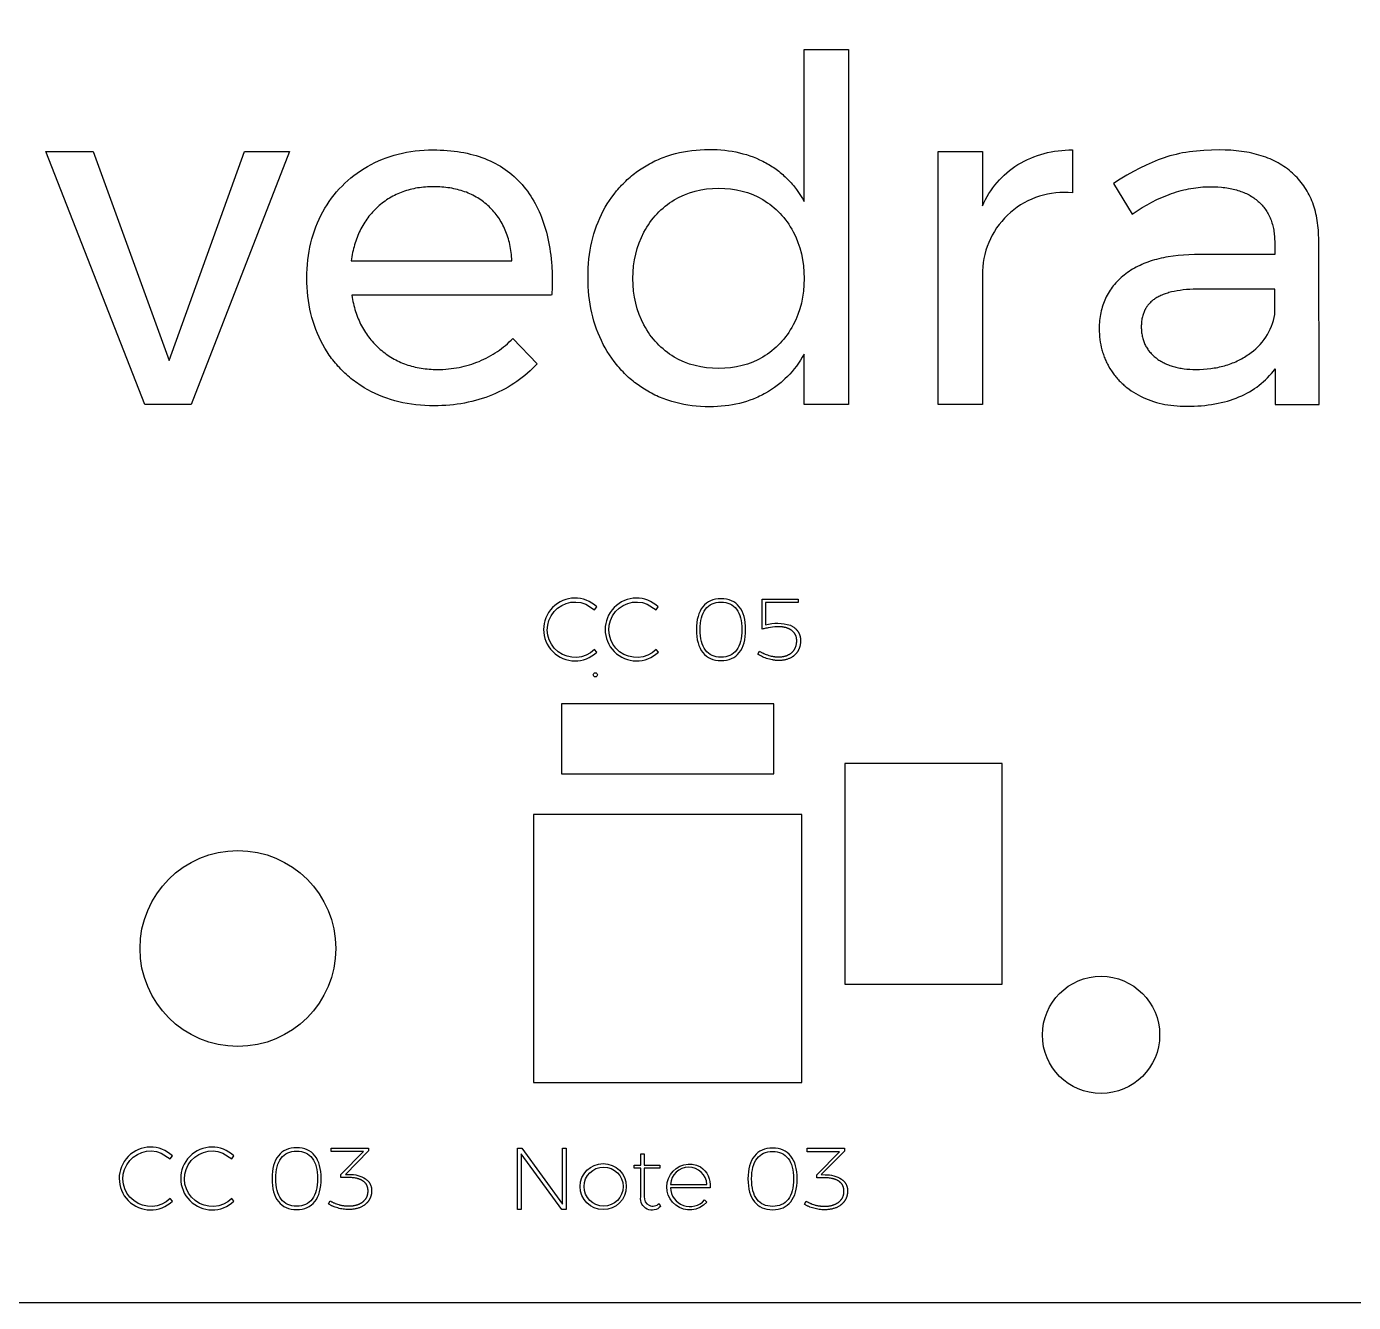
# Model space of a CAD drawing. Header units: millimetres. Extents: x -1043 to -744, y -1370 to -1206.
# Drawn here: x -864.03 to -816.59, y -1370.34 to -1324.73 of the extents above; entities that cross this region are included whole.
import ezdxf

# ---------------------------------------------------------------- set-up
doc = ezdxf.new("R2010")
doc.units = ezdxf.units.MM
doc.header["$MEASUREMENT"] = 0
doc.layers.add('Electronics$CUT3', color=178, linetype='Continuous', true_color=0x000000)
doc.layers.add('Electronics$ENGRAVE1', color=5, linetype='Continuous', true_color=0x0000ff)

msp = doc.modelspace()

# ---------------------------------------------------------------- linework, layer by layer
at = {"layer": 'Electronics$CUT3'}
msp.add_lwpolyline([(-1043.298, -1226.5), (-1043.298, -1350.336, 0.414214), (-1023.298, -1370.336), (-764.298, -1370.336, 0.414214), (-744.298, -1350.336), (-744.298, -1226.5, 0.414214), (-764.298, -1206.5), (-771.298, -1206.5, 0.414214), (-781.298, -1216.5, -0.414214), (-791.298, -1226.5), (-996.298, -1226.5, -0.414214), (-1006.298, -1216.5, 0.414214), (-1016.298, -1206.5), (-1023.298, -1206.5, 0.414214)], format="xyb", close=True, dxfattribs=at)
msp.add_lwpolyline([(-1043.298, -1226.5), (-1043.298, -1350.336, 0.414214), (-1023.298, -1370.336), (-764.298, -1370.336, 0.414214), (-744.298, -1350.336), (-744.298, -1226.5, 0.414214), (-764.298, -1206.5), (-771.298, -1206.5, 0.414214), (-781.298, -1216.5, -0.414214), (-791.298, -1226.5), (-996.298, -1226.5, -0.414214), (-1006.298, -1216.5, 0.414214), (-1016.298, -1206.5), (-1023.298, -1206.5, 0.414214)], format="xyb", close=True, dxfattribs=at)
for points in [[(-844.899, -1351.445), (-837.311, -1351.445), (-837.311, -1348.937), (-844.899, -1348.937)], [(-834.776, -1358.962), (-829.146, -1358.962), (-829.146, -1351.072), (-834.776, -1351.072)], [(-845.9, -1362.478), (-836.311, -1362.478), (-836.311, -1352.89), (-845.9, -1352.89)]]:
    msp.add_lwpolyline(points, close=True, dxfattribs=at)
for centre, radius in [((-843.691, -1347.902, -12.989), 0.0755), ((-856.472, -1357.684), 3.5), ((-825.611, -1360.773), 2.095)]:
    msp.add_circle(centre, radius, dxfattribs=at)
at = {"layer": 'Electronics$ENGRAVE1'}
for points in [[(-834.636, -1325.548), (-834.636, -1338.234), (-836.226, -1338.234), (-836.226, -1336.439), (-836.292, -1336.551), (-836.36, -1336.659), (-836.431, -1336.764), (-836.505, -1336.866), (-836.581, -1336.965), (-836.66, -1337.06), (-836.742, -1337.152), (-836.827, -1337.241), (-836.914, -1337.326), (-836.959, -1337.368), (-837.004, -1337.408), (-837.05, -1337.448), (-837.097, -1337.487), (-837.145, -1337.525), (-837.193, -1337.563), (-837.291, -1337.635), (-837.392, -1337.704), (-837.496, -1337.77), (-837.603, -1337.833), (-837.657, -1337.863), (-837.712, -1337.892), (-837.767, -1337.92), (-837.823, -1337.947), (-837.879, -1337.973), (-837.936, -1337.998), (-838.052, -1338.046), (-838.17, -1338.09), (-838.29, -1338.13), (-838.412, -1338.166), (-838.536, -1338.198), (-838.663, -1338.227), (-838.792, -1338.251), (-838.923, -1338.272), (-839.056, -1338.289), (-839.192, -1338.303), (-839.33, -1338.312), (-839.469, -1338.318), (-839.611, -1338.32), (-839.771, -1338.318), (-839.927, -1338.311), (-840.082, -1338.299), (-840.234, -1338.283), (-840.384, -1338.262), (-840.531, -1338.237), (-840.676, -1338.207), (-840.819, -1338.172), (-840.959, -1338.133), (-841.029, -1338.112), (-841.097, -1338.089), (-841.166, -1338.066), (-841.233, -1338.041), (-841.3, -1338.015), (-841.367, -1337.988), (-841.432, -1337.96), (-841.498, -1337.93), (-841.562, -1337.9), (-841.626, -1337.868), (-841.69, -1337.835), (-841.753, -1337.801), (-841.815, -1337.766), (-841.877, -1337.73), (-841.998, -1337.654), (-842.116, -1337.575), (-842.23, -1337.493), (-842.286, -1337.45), (-842.341, -1337.406), (-842.395, -1337.362), (-842.449, -1337.316), (-842.501, -1337.27), (-842.553, -1337.223), (-842.604, -1337.175), (-842.654, -1337.126), (-842.703, -1337.076), (-842.751, -1337.025), (-842.798, -1336.973), (-842.845, -1336.92), (-842.891, -1336.867), (-842.935, -1336.812), (-843.023, -1336.701), (-843.106, -1336.586), (-843.187, -1336.467), (-843.264, -1336.344), (-843.337, -1336.218), (-843.407, -1336.089), (-843.473, -1335.956), (-843.535, -1335.821), (-843.593, -1335.684), (-843.646, -1335.544), (-843.696, -1335.402), (-843.741, -1335.258), (-843.781, -1335.111), (-843.817, -1334.962), (-843.85, -1334.811), (-843.877, -1334.657), (-843.901, -1334.501), (-843.92, -1334.343), (-843.935, -1334.182), (-843.946, -1334.019), (-843.952, -1333.854), (-843.954, -1333.686), (-843.952, -1333.521), (-843.946, -1333.358), (-843.935, -1333.197), (-843.92, -1333.038), (-843.901, -1332.882), (-843.877, -1332.728), (-843.85, -1332.577), (-843.817, -1332.428), (-843.781, -1332.281), (-843.741, -1332.136), (-843.696, -1331.994), (-843.646, -1331.854), (-843.593, -1331.717), (-843.535, -1331.582), (-843.473, -1331.449), (-843.407, -1331.318), (-843.337, -1331.191), (-843.264, -1331.067), (-843.187, -1330.947), (-843.106, -1330.83), (-843.023, -1330.716), (-842.935, -1330.606), (-842.891, -1330.553), (-842.845, -1330.5), (-842.798, -1330.448), (-842.751, -1330.397), (-842.703, -1330.347), (-842.654, -1330.298), (-842.604, -1330.25), (-842.553, -1330.202), (-842.501, -1330.156), (-842.449, -1330.11), (-842.395, -1330.066), (-842.341, -1330.022), (-842.286, -1329.979), (-842.23, -1329.937), (-842.116, -1329.855), (-841.998, -1329.777), (-841.877, -1329.703), (-841.815, -1329.667), (-841.753, -1329.632), (-841.69, -1329.599), (-841.627, -1329.567), (-841.563, -1329.535), (-841.498, -1329.505), (-841.433, -1329.476), (-841.368, -1329.448), (-841.302, -1329.422), (-841.235, -1329.396), (-841.168, -1329.372), (-841.1, -1329.349), (-840.963, -1329.305), (-840.823, -1329.267), (-840.682, -1329.233), (-840.538, -1329.203), (-840.392, -1329.178), (-840.244, -1329.158), (-840.093, -1329.142), (-839.94, -1329.131), (-839.786, -1329.124), (-839.629, -1329.121), (-839.484, -1329.123), (-839.342, -1329.129), (-839.203, -1329.138), (-839.065, -1329.151), (-838.93, -1329.168), (-838.797, -1329.189), (-838.667, -1329.213), (-838.539, -1329.241), (-838.413, -1329.273), (-838.289, -1329.308), (-838.167, -1329.348), (-838.048, -1329.391), (-837.931, -1329.437), (-837.817, -1329.488), (-837.704, -1329.542), (-837.649, -1329.571), (-837.594, -1329.6), (-837.54, -1329.631), (-837.486, -1329.662), (-837.434, -1329.694), (-837.382, -1329.727), (-837.331, -1329.76), (-837.28, -1329.795), (-837.23, -1329.83), (-837.182, -1329.866), (-837.133, -1329.903), (-837.086, -1329.941), (-837.039, -1329.98), (-836.993, -1330.019), (-836.948, -1330.06), (-836.903, -1330.101), (-836.859, -1330.143), (-836.816, -1330.186), (-836.774, -1330.229), (-836.732, -1330.274), (-836.691, -1330.319), (-836.651, -1330.366), (-836.612, -1330.413), (-836.573, -1330.46), (-836.535, -1330.509), (-836.498, -1330.559), (-836.425, -1330.66), (-836.356, -1330.765), (-836.29, -1330.873), (-836.226, -1330.985), (-836.226, -1325.548)], [(-863.343, -1329.19), (-861.65, -1329.19), (-858.932, -1336.661), (-856.23, -1329.19), (-854.623, -1329.19), (-858.145, -1338.234), (-859.804, -1338.234)], [(-846.314, -1330.378), (-846.247, -1330.457), (-846.183, -1330.537), (-846.121, -1330.619), (-846.061, -1330.703), (-846.003, -1330.789), (-845.948, -1330.877), (-845.894, -1330.967), (-845.842, -1331.058), (-845.793, -1331.152), (-845.746, -1331.247), (-845.7, -1331.344), (-845.657, -1331.444), (-845.616, -1331.545), (-845.577, -1331.648), (-845.541, -1331.752), (-845.506, -1331.859), (-845.473, -1331.968), (-845.443, -1332.078), (-845.414, -1332.191), (-845.388, -1332.305), (-845.364, -1332.421), (-845.342, -1332.539), (-845.322, -1332.659), (-845.304, -1332.781), (-845.288, -1332.905), (-845.274, -1333.03), (-845.263, -1333.158), (-845.253, -1333.287), (-845.241, -1333.551), (-845.237, -1333.823), (-845.241, -1334.122), (-845.246, -1334.24), (-845.25, -1334.291), (-845.254, -1334.336), (-852.4, -1334.336), (-852.388, -1334.412), (-852.374, -1334.486), (-852.359, -1334.559), (-852.343, -1334.632), (-852.326, -1334.703), (-852.307, -1334.774), (-852.287, -1334.844), (-852.266, -1334.912), (-852.244, -1334.98), (-852.22, -1335.046), (-852.195, -1335.112), (-852.169, -1335.177), (-852.142, -1335.241), (-852.113, -1335.303), (-852.083, -1335.365), (-852.052, -1335.426), (-852.02, -1335.486), (-851.986, -1335.545), (-851.951, -1335.603), (-851.915, -1335.66), (-851.877, -1335.716), (-851.839, -1335.771), (-851.799, -1335.825), (-851.758, -1335.878), (-851.715, -1335.93), (-851.672, -1335.981), (-851.627, -1336.032), (-851.58, -1336.081), (-851.533, -1336.129), (-851.484, -1336.176), (-851.434, -1336.223), (-851.383, -1336.268), (-851.331, -1336.312), (-851.278, -1336.355), (-851.224, -1336.397), (-851.17, -1336.436), (-851.115, -1336.475), (-851.059, -1336.512), (-851.002, -1336.548), (-850.944, -1336.582), (-850.886, -1336.615), (-850.827, -1336.647), (-850.768, -1336.677), (-850.707, -1336.706), (-850.646, -1336.733), (-850.584, -1336.759), (-850.521, -1336.784), (-850.458, -1336.807), (-850.393, -1336.829), (-850.328, -1336.849), (-850.263, -1336.868), (-850.196, -1336.885), (-850.129, -1336.901), (-850.061, -1336.916), (-849.992, -1336.929), (-849.923, -1336.941), (-849.853, -1336.952), (-849.782, -1336.961), (-849.71, -1336.969), (-849.637, -1336.975), (-849.564, -1336.98), (-849.49, -1336.983), (-849.415, -1336.986), (-849.34, -1336.986), (-849.24, -1336.985), (-849.141, -1336.982), (-849.043, -1336.976), (-848.945, -1336.968), (-848.849, -1336.958), (-848.753, -1336.945), (-848.658, -1336.931), (-848.564, -1336.914), (-848.471, -1336.894), (-848.379, -1336.873), (-848.288, -1336.849), (-848.197, -1336.823), (-848.107, -1336.794), (-848.019, -1336.764), (-847.931, -1336.731), (-847.844, -1336.696), (-847.758, -1336.658), (-847.674, -1336.619), (-847.591, -1336.578), (-847.509, -1336.535), (-847.429, -1336.491), (-847.35, -1336.444), (-847.272, -1336.395), (-847.196, -1336.345), (-847.122, -1336.293), (-847.048, -1336.239), (-846.977, -1336.183), (-846.906, -1336.125), (-846.837, -1336.065), (-846.77, -1336.004), (-846.703, -1335.94), (-846.639, -1335.875), (-845.767, -1336.781), (-845.851, -1336.87), (-845.938, -1336.956), (-846.026, -1337.039), (-846.117, -1337.12), (-846.21, -1337.198), (-846.305, -1337.274), (-846.402, -1337.347), (-846.502, -1337.418), (-846.603, -1337.486), (-846.707, -1337.552), (-846.813, -1337.615), (-846.921, -1337.676), (-847.031, -1337.734), (-847.143, -1337.789), (-847.257, -1337.842), (-847.374, -1337.892), (-847.492, -1337.94), (-847.612, -1337.985), (-847.734, -1338.026), (-847.857, -1338.064), (-847.981, -1338.1), (-848.108, -1338.132), (-848.236, -1338.161), (-848.365, -1338.187), (-848.497, -1338.21), (-848.629, -1338.23), (-848.764, -1338.247), (-848.9, -1338.261), (-849.037, -1338.272), (-849.176, -1338.28), (-849.317, -1338.284), (-849.46, -1338.286), (-849.625, -1338.283), (-849.788, -1338.277), (-849.949, -1338.266), (-850.108, -1338.25), (-850.264, -1338.23), (-850.418, -1338.205), (-850.569, -1338.176), (-850.718, -1338.143), (-850.865, -1338.104), (-851.01, -1338.062), (-851.152, -1338.015), (-851.292, -1337.964), (-851.429, -1337.908), (-851.564, -1337.847), (-851.697, -1337.782), (-851.828, -1337.713), (-851.955, -1337.639), (-852.079, -1337.562), (-852.14, -1337.522), (-852.199, -1337.482), (-852.258, -1337.44), (-852.316, -1337.397), (-852.373, -1337.354), (-852.429, -1337.309), (-852.484, -1337.264), (-852.539, -1337.217), (-852.592, -1337.17), (-852.644, -1337.122), (-852.696, -1337.073), (-852.747, -1337.023), (-852.796, -1336.972), (-852.845, -1336.92), (-852.893, -1336.867), (-852.94, -1336.813), (-852.986, -1336.759), (-853.032, -1336.703), (-853.076, -1336.647), (-853.12, -1336.589), (-853.162, -1336.531), (-853.204, -1336.472), (-853.284, -1336.351), (-853.361, -1336.226), (-853.435, -1336.097), (-853.504, -1335.966), (-853.569, -1335.832), (-853.629, -1335.696), (-853.685, -1335.558), (-853.737, -1335.417), (-853.784, -1335.274), (-853.826, -1335.129), (-853.864, -1334.982), (-853.898, -1334.832), (-853.927, -1334.68), (-853.952, -1334.526), (-853.972, -1334.369), (-853.987, -1334.211), (-853.999, -1334.05), (-854.005, -1333.886), (-854.008, -1333.721), (-854.005, -1333.555), (-853.999, -1333.392), (-853.987, -1333.231), (-853.972, -1333.073), (-853.952, -1332.916), (-853.927, -1332.763), (-853.898, -1332.611), (-853.864, -1332.462), (-853.826, -1332.315), (-853.784, -1332.171), (-853.737, -1332.028), (-853.685, -1331.889), (-853.629, -1331.751), (-853.569, -1331.616), (-853.504, -1331.483), (-853.435, -1331.353), (-853.361, -1331.225), (-853.285, -1331.101), (-853.204, -1330.98), (-853.12, -1330.863), (-853.033, -1330.75), (-852.942, -1330.639), (-852.847, -1330.533), (-852.749, -1330.429), (-852.647, -1330.33), (-852.542, -1330.233), (-852.433, -1330.14), (-852.321, -1330.051), (-852.205, -1329.965), (-852.086, -1329.883), (-851.963, -1329.804), (-851.836, -1329.728), (-851.707, -1329.657), (-851.575, -1329.59), (-851.441, -1329.528), (-851.305, -1329.47), (-851.167, -1329.417), (-851.026, -1329.369), (-850.883, -1329.325), (-850.738, -1329.286), (-850.59, -1329.251), (-850.44, -1329.221), (-850.288, -1329.196), (-850.134, -1329.175), (-849.977, -1329.159), (-849.818, -1329.148), (-849.657, -1329.141), (-849.494, -1329.139), (-849.363, -1329.14), (-849.235, -1329.143), (-849.109, -1329.149), (-848.984, -1329.158), (-848.862, -1329.169), (-848.741, -1329.182), (-848.623, -1329.198), (-848.506, -1329.216), (-848.392, -1329.237), (-848.28, -1329.26), (-848.169, -1329.285), (-848.061, -1329.313), (-847.954, -1329.343), (-847.85, -1329.376), (-847.748, -1329.411), (-847.647, -1329.448), (-847.549, -1329.488), (-847.453, -1329.531), (-847.358, -1329.576), (-847.266, -1329.623), (-847.175, -1329.672), (-847.087, -1329.724), (-847.001, -1329.779), (-846.916, -1329.836), (-846.834, -1329.895), (-846.754, -1329.957), (-846.675, -1330.021), (-846.599, -1330.088), (-846.525, -1330.157), (-846.452, -1330.228), (-846.382, -1330.302)], [(-819.385, -1338.234), (-817.812, -1338.234), (-817.829, -1332.284), (-817.831, -1332.192), (-817.835, -1332.101), (-817.84, -1332.011), (-817.848, -1331.923), (-817.857, -1331.836), (-817.868, -1331.75), (-817.88, -1331.665), (-817.894, -1331.582), (-817.911, -1331.5), (-817.928, -1331.419), (-817.948, -1331.34), (-817.97, -1331.261), (-817.993, -1331.185), (-818.018, -1331.109), (-818.044, -1331.035), (-818.073, -1330.962), (-818.103, -1330.89), (-818.135, -1330.819), (-818.169, -1330.75), (-818.205, -1330.682), (-818.242, -1330.616), (-818.281, -1330.55), (-818.322, -1330.486), (-818.365, -1330.424), (-818.409, -1330.362), (-818.455, -1330.302), (-818.503, -1330.243), (-818.553, -1330.185), (-818.605, -1330.129), (-818.658, -1330.074), (-818.713, -1330.02), (-818.77, -1329.968), (-818.828, -1329.917), (-818.888, -1329.867), (-818.95, -1329.82), (-819.013, -1329.773), (-819.077, -1329.729), (-819.143, -1329.686), (-819.21, -1329.645), (-819.279, -1329.605), (-819.35, -1329.567), (-819.422, -1329.53), (-819.495, -1329.496), (-819.57, -1329.462), (-819.647, -1329.431), (-819.725, -1329.401), (-819.804, -1329.373), (-819.885, -1329.346), (-819.968, -1329.321), (-820.052, -1329.297), (-820.137, -1329.275), (-820.224, -1329.255), (-820.313, -1329.237), (-820.403, -1329.22), (-820.494, -1329.204), (-820.587, -1329.19), (-820.682, -1329.178), (-820.778, -1329.168), (-820.875, -1329.159), (-820.974, -1329.152), (-821.177, -1329.142), (-821.386, -1329.139), (-821.667, -1329.143), (-821.939, -1329.156), (-822.071, -1329.166), (-822.2, -1329.178), (-822.327, -1329.193), (-822.452, -1329.209), (-822.574, -1329.228), (-822.694, -1329.249), (-822.811, -1329.272), (-822.926, -1329.297), (-823.038, -1329.325), (-823.148, -1329.355), (-823.255, -1329.386), (-823.36, -1329.421), (-823.465, -1329.457), (-823.57, -1329.497), (-823.676, -1329.539), (-823.784, -1329.584), (-824.003, -1329.682), (-824.226, -1329.79), (-824.454, -1329.91), (-824.686, -1330.041), (-824.923, -1330.183), (-825.164, -1330.335), (-824.497, -1331.43), (-824.32, -1331.312), (-824.143, -1331.201), (-823.967, -1331.098), (-823.791, -1331.003), (-823.615, -1330.916), (-823.528, -1330.875), (-823.44, -1330.836), (-823.353, -1330.799), (-823.265, -1330.763), (-823.178, -1330.73), (-823.091, -1330.699), (-823.004, -1330.669), (-822.917, -1330.642), (-822.83, -1330.616), (-822.744, -1330.592), (-822.657, -1330.57), (-822.57, -1330.55), (-822.484, -1330.532), (-822.398, -1330.516), (-822.311, -1330.502), (-822.225, -1330.489), (-822.139, -1330.479), (-822.053, -1330.47), (-821.967, -1330.464), (-821.882, -1330.459), (-821.796, -1330.456), (-821.71, -1330.455), (-821.571, -1330.457), (-821.437, -1330.463), (-821.306, -1330.473), (-821.243, -1330.48), (-821.18, -1330.488), (-821.118, -1330.496), (-821.058, -1330.506), (-820.998, -1330.517), (-820.94, -1330.528), (-820.882, -1330.541), (-820.826, -1330.555), (-820.771, -1330.57), (-820.717, -1330.585), (-820.663, -1330.602), (-820.611, -1330.62), (-820.56, -1330.639), (-820.51, -1330.659), (-820.461, -1330.68), (-820.413, -1330.702), (-820.367, -1330.724), (-820.321, -1330.748), (-820.276, -1330.773), (-820.232, -1330.799), (-820.19, -1330.826), (-820.148, -1330.854), (-820.107, -1330.883), (-820.068, -1330.913), (-820.03, -1330.944), (-819.992, -1330.977), (-819.956, -1331.01), (-819.921, -1331.043), (-819.887, -1331.078), (-819.854, -1331.114), (-819.822, -1331.15), (-819.792, -1331.187), (-819.762, -1331.226), (-819.734, -1331.265), (-819.707, -1331.304), (-819.681, -1331.345), (-819.656, -1331.387), (-819.633, -1331.429), (-819.61, -1331.472), (-819.589, -1331.516), (-819.569, -1331.561), (-819.55, -1331.607), (-819.532, -1331.654), (-819.515, -1331.701), (-819.5, -1331.749), (-819.485, -1331.799), (-819.472, -1331.849), (-819.46, -1331.9), (-819.449, -1331.951), (-819.439, -1332.004), (-819.431, -1332.057), (-819.423, -1332.112), (-819.417, -1332.167), (-819.411, -1332.223), (-819.407, -1332.28), (-819.405, -1332.337), (-819.403, -1332.396), (-819.402, -1332.455), (-819.402, -1332.883), (-822.275, -1332.883), (-822.473, -1332.888), (-822.665, -1332.898), (-822.852, -1332.914), (-823.034, -1332.935), (-823.21, -1332.961), (-823.296, -1332.976), (-823.38, -1332.993), (-823.463, -1333.011), (-823.545, -1333.03), (-823.625, -1333.051), (-823.704, -1333.073), (-823.782, -1333.096), (-823.858, -1333.121), (-823.933, -1333.147), (-824.006, -1333.175), (-824.078, -1333.204), (-824.149, -1333.234), (-824.218, -1333.265), (-824.286, -1333.298), (-824.353, -1333.332), (-824.418, -1333.368), (-824.482, -1333.405), (-824.544, -1333.443), (-824.605, -1333.483), (-824.664, -1333.524), (-824.723, -1333.566), (-824.779, -1333.61), (-824.835, -1333.654), (-824.888, -1333.7), (-824.94, -1333.747), (-824.99, -1333.795), (-825.038, -1333.844), (-825.084, -1333.893), (-825.129, -1333.944), (-825.172, -1333.996), (-825.213, -1334.049), (-825.253, -1334.102), (-825.29, -1334.157), (-825.326, -1334.213), (-825.361, -1334.269), (-825.393, -1334.327), (-825.424, -1334.386), (-825.453, -1334.445), (-825.48, -1334.506), (-825.505, -1334.567), (-825.529, -1334.63), (-825.551, -1334.693), (-825.571, -1334.758), (-825.589, -1334.824), (-825.606, -1334.89), (-825.621, -1334.958), (-825.634, -1335.026), (-825.645, -1335.096), (-825.655, -1335.166), (-825.663, -1335.237), (-825.669, -1335.31), (-825.674, -1335.383), (-825.676, -1335.458), (-825.677, -1335.533), (-825.676, -1335.631), (-825.671, -1335.727), (-825.664, -1335.823), (-825.653, -1335.917), (-825.639, -1336.01), (-825.623, -1336.101), (-825.603, -1336.192), (-825.581, -1336.281), (-825.568, -1336.325), (-825.555, -1336.369), (-825.541, -1336.413), (-825.527, -1336.456), (-825.511, -1336.499), (-825.495, -1336.542), (-825.478, -1336.584), (-825.461, -1336.626), (-825.442, -1336.668), (-825.423, -1336.709), (-825.403, -1336.751), (-825.383, -1336.792), (-825.361, -1336.832), (-825.339, -1336.872), (-825.292, -1336.952), (-825.268, -1336.991), (-825.243, -1337.03), (-825.217, -1337.068), (-825.191, -1337.106), (-825.164, -1337.143), (-825.137, -1337.18), (-825.109, -1337.216), (-825.08, -1337.251), (-825.05, -1337.286), (-825.02, -1337.321), (-824.989, -1337.355), (-824.958, -1337.388), (-824.926, -1337.421), (-824.894, -1337.453), (-824.86, -1337.485), (-824.826, -1337.516), (-824.792, -1337.547), (-824.757, -1337.577), (-824.721, -1337.607), (-824.685, -1337.636), (-824.61, -1337.693), (-824.533, -1337.747), (-824.453, -1337.799), (-824.37, -1337.85), (-824.286, -1337.898), (-824.198, -1337.944), (-824.109, -1337.987), (-824.017, -1338.028), (-823.924, -1338.066), (-823.829, -1338.101), (-823.732, -1338.133), (-823.634, -1338.163), (-823.533, -1338.189), (-823.431, -1338.213), (-823.327, -1338.234), (-823.221, -1338.252), (-823.113, -1338.268), (-823.004, -1338.28), (-822.893, -1338.29), (-822.78, -1338.297), (-822.665, -1338.301), (-822.548, -1338.303), (-822.415, -1338.301), (-822.283, -1338.298), (-822.154, -1338.291), (-822.028, -1338.282), (-821.903, -1338.27), (-821.781, -1338.256), (-821.661, -1338.239), (-821.543, -1338.219), (-821.427, -1338.197), (-821.314, -1338.173), (-821.203, -1338.145), (-821.094, -1338.115), (-820.987, -1338.083), (-820.882, -1338.048), (-820.78, -1338.01), (-820.68, -1337.969), (-820.583, -1337.926), (-820.487, -1337.881), (-820.394, -1337.833), (-820.303, -1337.782), (-820.214, -1337.728), (-820.128, -1337.672), (-820.043, -1337.614), (-819.961, -1337.553), (-819.881, -1337.489), (-819.804, -1337.422), (-819.728, -1337.353), (-819.655, -1337.282), (-819.584, -1337.208), (-819.516, -1337.131), (-819.449, -1337.051), (-819.385, -1336.969)], [(-846.673, -1333.105), (-846.678, -1333.029), (-846.684, -1332.953), (-846.692, -1332.879), (-846.701, -1332.806), (-846.711, -1332.733), (-846.722, -1332.662), (-846.735, -1332.592), (-846.75, -1332.522), (-846.765, -1332.454), (-846.782, -1332.387), (-846.801, -1332.32), (-846.82, -1332.255), (-846.841, -1332.191), (-846.863, -1332.128), (-846.887, -1332.066), (-846.912, -1332.005), (-846.938, -1331.944), (-846.966, -1331.885), (-846.995, -1331.827), (-847.025, -1331.77), (-847.057, -1331.714), (-847.09, -1331.659), (-847.124, -1331.605), (-847.16, -1331.552), (-847.197, -1331.5), (-847.235, -1331.449), (-847.275, -1331.399), (-847.316, -1331.35), (-847.358, -1331.302), (-847.402, -1331.255), (-847.447, -1331.209), (-847.493, -1331.165), (-847.541, -1331.121), (-847.589, -1331.079), (-847.639, -1331.038), (-847.689, -1330.998), (-847.74, -1330.96), (-847.792, -1330.923), (-847.845, -1330.888), (-847.899, -1330.854), (-847.954, -1330.822), (-848.01, -1330.79), (-848.067, -1330.761), (-848.125, -1330.732), (-848.184, -1330.705), (-848.243, -1330.68), (-848.304, -1330.655), (-848.365, -1330.632), (-848.428, -1330.611), (-848.491, -1330.591), (-848.556, -1330.572), (-848.621, -1330.555), (-848.687, -1330.539), (-848.754, -1330.524), (-848.822, -1330.511), (-848.891, -1330.499), (-848.961, -1330.489), (-849.032, -1330.48), (-849.104, -1330.472), (-849.176, -1330.466), (-849.25, -1330.461), (-849.325, -1330.458), (-849.4, -1330.456), (-849.477, -1330.455), (-849.551, -1330.456), (-849.625, -1330.458), (-849.698, -1330.461), (-849.77, -1330.466), (-849.841, -1330.473), (-849.911, -1330.48), (-849.981, -1330.489), (-850.05, -1330.5), (-850.118, -1330.512), (-850.186, -1330.525), (-850.252, -1330.54), (-850.318, -1330.556), (-850.383, -1330.574), (-850.447, -1330.592), (-850.51, -1330.613), (-850.573, -1330.635), (-850.635, -1330.658), (-850.696, -1330.682), (-850.756, -1330.708), (-850.816, -1330.736), (-850.875, -1330.764), (-850.932, -1330.794), (-850.99, -1330.826), (-851.046, -1330.859), (-851.102, -1330.893), (-851.156, -1330.929), (-851.21, -1330.966), (-851.264, -1331.005), (-851.316, -1331.045), (-851.368, -1331.086), (-851.418, -1331.129), (-851.469, -1331.173), (-851.518, -1331.219), (-851.565, -1331.265), (-851.612, -1331.312), (-851.657, -1331.36), (-851.701, -1331.41), (-851.744, -1331.46), (-851.786, -1331.511), (-851.826, -1331.563), (-851.865, -1331.616), (-851.903, -1331.67), (-851.939, -1331.725), (-851.975, -1331.781), (-852.009, -1331.838), (-852.042, -1331.896), (-852.073, -1331.955), (-852.103, -1332.015), (-852.132, -1332.076), (-852.16, -1332.138), (-852.187, -1332.201), (-852.212, -1332.264), (-852.236, -1332.329), (-852.259, -1332.395), (-852.28, -1332.462), (-852.3, -1332.529), (-852.319, -1332.598), (-852.337, -1332.667), (-852.354, -1332.738), (-852.369, -1332.809), (-852.383, -1332.882), (-852.396, -1332.955), (-852.407, -1333.03), (-852.417, -1333.105)], [(-844.864, -1364.826), (-844.735, -1364.826), (-844.735, -1367.014), (-844.889, -1367.014), (-846.347, -1365.023), (-846.347, -1367.014), (-846.478, -1367.014), (-846.478, -1364.826), (-846.325, -1364.826), (-844.864, -1366.82)]]:
    msp.add_lwpolyline(points, close=True, dxfattribs=at)
for points in [[(-828.584, -1329.66, -0.136604), (-826.635, -1329.139), (-826.635, -1330.677, 0.434809), (-829.849, -1333.464), (-829.849, -1338.234), (-831.439, -1338.234), (-831.439, -1329.19), (-829.849, -1329.19), (-829.849, -1331.139, -0.152075)], [(-820.334, -1336.448, 0.209494), (-819.402, -1335.02), (-819.402, -1334.114), (-822.052, -1334.114), (-822.185, -1334.115), (-822.313, -1334.119), (-822.437, -1334.125), (-822.556, -1334.134), (-822.671, -1334.146), (-822.782, -1334.16), (-822.889, -1334.176), (-822.991, -1334.195), (-823.088, -1334.217), (-823.136, -1334.228), (-823.182, -1334.241), (-823.227, -1334.254), (-823.271, -1334.267), (-823.314, -1334.282), (-823.356, -1334.297), (-823.396, -1334.312), (-823.436, -1334.328), (-823.474, -1334.345), (-823.512, -1334.363), (-823.548, -1334.381), (-823.584, -1334.399), (-823.618, -1334.419), (-823.651, -1334.439), (-823.683, -1334.459), (-823.714, -1334.481), (-823.744, -1334.503), (-823.773, -1334.526), (-823.801, -1334.549), (-823.828, -1334.574), (-823.854, -1334.599), (-823.879, -1334.625), (-823.891, -1334.638), (-823.903, -1334.651), (-823.915, -1334.665), (-823.926, -1334.679), (-823.937, -1334.692), (-823.948, -1334.707), (-823.958, -1334.721), (-823.969, -1334.735), (-823.979, -1334.75), (-823.989, -1334.765), (-823.998, -1334.78), (-824.007, -1334.795), (-824.017, -1334.81), (-824.025, -1334.826), (-824.042, -1334.858), (-824.058, -1334.89), (-824.073, -1334.923), (-824.086, -1334.957), (-824.099, -1334.992), (-824.111, -1335.027), (-824.122, -1335.063), (-824.131, -1335.1), (-824.14, -1335.138), (-824.148, -1335.176), (-824.154, -1335.215), (-824.16, -1335.255), (-824.164, -1335.295), (-824.168, -1335.336), (-824.17, -1335.378), (-824.172, -1335.421), (-824.172, -1335.465), (-824.172, -1335.508), (-824.17, -1335.551), (-824.168, -1335.593), (-824.164, -1335.635), (-824.16, -1335.677), (-824.154, -1335.717), (-824.147, -1335.757), (-824.139, -1335.797), (-824.131, -1335.836), (-824.121, -1335.874), (-824.11, -1335.912), (-824.098, -1335.949), (-824.085, -1335.986), (-824.071, -1336.022), (-824.056, -1336.058), (-824.04, -1336.093), (-824.023, -1336.127), (-824.005, -1336.161), (-823.986, -1336.195), (-823.965, -1336.227), (-823.944, -1336.259), (-823.922, -1336.291), (-823.899, -1336.322), (-823.874, -1336.353), (-823.849, -1336.383), (-823.823, -1336.412), (-823.795, -1336.441), (-823.767, -1336.469), (-823.737, -1336.496), (-823.707, -1336.524), (-823.675, -1336.55), (-823.642, -1336.576), (-823.609, -1336.601), (-823.575, -1336.626), (-823.54, -1336.649), (-823.504, -1336.672), (-823.468, -1336.694), (-823.431, -1336.715), (-823.393, -1336.736), (-823.355, -1336.755), (-823.316, -1336.774), (-823.276, -1336.792), (-823.236, -1336.81), (-823.194, -1336.826), (-823.153, -1336.842), (-823.11, -1336.856), (-823.067, -1336.87), (-823.023, -1336.884), (-822.978, -1336.896), (-822.933, -1336.908), (-822.886, -1336.919), (-822.84, -1336.929), (-822.792, -1336.938), (-822.744, -1336.946), (-822.695, -1336.954), (-822.645, -1336.961), (-822.544, -1336.972), (-822.44, -1336.98), (-822.333, -1336.985), (-822.223, -1336.986), (-822.086, -1336.984), (-821.951, -1336.978), (-821.818, -1336.967), (-821.689, -1336.953), (-821.625, -1336.944), (-821.561, -1336.934), (-821.499, -1336.923), (-821.437, -1336.911), (-821.375, -1336.897), (-821.315, -1336.883), (-821.255, -1336.868), (-821.195, -1336.852), (-821.137, -1336.834), (-821.079, -1336.816), (-821.021, -1336.796), (-820.964, -1336.776), (-820.908, -1336.754), (-820.853, -1336.732), (-820.798, -1336.708), (-820.744, -1336.683), (-820.69, -1336.658), (-820.638, -1336.631), (-820.585, -1336.603), (-820.534, -1336.574), (-820.483, -1336.544), (-820.433, -1336.513), (-820.383, -1336.481)], [(-844.037, -1345.375), (-843.721, -1345.575), (-843.642, -1345.475, 2.359226), (-843.639, -1347.087), (-843.721, -1346.996, -1.864699)], [(-841.837, -1345.375), (-841.521, -1345.575), (-841.442, -1345.475, 2.359226), (-841.439, -1347.087), (-841.521, -1346.996, -1.864699)], [(-836.72, -1346.132), (-836.698, -1346.142), (-836.677, -1346.153), (-836.657, -1346.164), (-836.637, -1346.175), (-836.618, -1346.187), (-836.6, -1346.2), (-836.582, -1346.213), (-836.573, -1346.219), (-836.565, -1346.226), (-836.556, -1346.233), (-836.548, -1346.24), (-836.54, -1346.247), (-836.532, -1346.255), (-836.524, -1346.262), (-836.517, -1346.27), (-836.509, -1346.277), (-836.502, -1346.285), (-836.495, -1346.293), (-836.488, -1346.301), (-836.481, -1346.309), (-836.474, -1346.317), (-836.468, -1346.326), (-836.461, -1346.334), (-836.455, -1346.343), (-836.449, -1346.351), (-836.443, -1346.36), (-836.438, -1346.369), (-836.432, -1346.378), (-836.427, -1346.387), (-836.422, -1346.396), (-836.417, -1346.406), (-836.412, -1346.415), (-836.407, -1346.425), (-836.403, -1346.434), (-836.399, -1346.444), (-836.395, -1346.453), (-836.391, -1346.463), (-836.387, -1346.473), (-836.384, -1346.483), (-836.381, -1346.493), (-836.378, -1346.503), (-836.375, -1346.513), (-836.372, -1346.524), (-836.37, -1346.534), (-836.367, -1346.545), (-836.365, -1346.555), (-836.363, -1346.566), (-836.361, -1346.576), (-836.36, -1346.587), (-836.358, -1346.598), (-836.357, -1346.609), (-836.355, -1346.631), (-836.354, -1346.654), (-836.354, -1346.677), (-836.354, -1346.703), (-836.355, -1346.729), (-836.357, -1346.755), (-836.36, -1346.78), (-836.363, -1346.805), (-836.367, -1346.829), (-836.372, -1346.853), (-836.378, -1346.877), (-836.384, -1346.9), (-836.388, -1346.912), (-836.392, -1346.923), (-836.396, -1346.935), (-836.4, -1346.946), (-836.404, -1346.957), (-836.408, -1346.968), (-836.413, -1346.979), (-836.418, -1346.99), (-836.423, -1347), (-836.428, -1347.011), (-836.433, -1347.021), (-836.439, -1347.032), (-836.445, -1347.042), (-836.451, -1347.052), (-836.457, -1347.063), (-836.463, -1347.072), (-836.47, -1347.082), (-836.476, -1347.092), (-836.483, -1347.101), (-836.49, -1347.111), (-836.497, -1347.12), (-836.504, -1347.129), (-836.512, -1347.138), (-836.519, -1347.147), (-836.527, -1347.155), (-836.535, -1347.164), (-836.543, -1347.172), (-836.551, -1347.18), (-836.559, -1347.188), (-836.568, -1347.196), (-836.576, -1347.204), (-836.585, -1347.212), (-836.594, -1347.219), (-836.603, -1347.226), (-836.612, -1347.234), (-836.622, -1347.241), (-836.631, -1347.248), (-836.641, -1347.254), (-836.651, -1347.261), (-836.661, -1347.267), (-836.682, -1347.28), (-836.703, -1347.292), (-836.725, -1347.303), (-836.747, -1347.313), (-836.77, -1347.323), (-836.793, -1347.333), (-836.817, -1347.341), (-836.841, -1347.349), (-836.866, -1347.356), (-836.891, -1347.363), (-836.917, -1347.368), (-836.943, -1347.374), (-836.969, -1347.378), (-836.997, -1347.382), (-837.024, -1347.385), (-837.052, -1347.387), (-837.081, -1347.389), (-837.11, -1347.39), (-837.139, -1347.39), (-837.162, -1347.39), (-837.184, -1347.389), (-837.207, -1347.388), (-837.23, -1347.387), (-837.253, -1347.384), (-837.276, -1347.382), (-837.3, -1347.379), (-837.324, -1347.375), (-837.347, -1347.371), (-837.371, -1347.367), (-837.42, -1347.356), (-837.469, -1347.344), (-837.52, -1347.329), (-837.569, -1347.314), (-837.618, -1347.296), (-837.665, -1347.278), (-837.712, -1347.259), (-837.757, -1347.238), (-837.8, -1347.216), (-837.843, -1347.193), (-837.884, -1347.168), (-837.825, -1347.056), (-837.806, -1347.067), (-837.787, -1347.078), (-837.768, -1347.089), (-837.749, -1347.1), (-837.729, -1347.111), (-837.709, -1347.121), (-837.668, -1347.14), (-837.626, -1347.158), (-837.583, -1347.175), (-837.538, -1347.191), (-837.493, -1347.206), (-837.447, -1347.219), (-837.402, -1347.23), (-837.358, -1347.24), (-837.336, -1347.244), (-837.314, -1347.248), (-837.292, -1347.251), (-837.271, -1347.254), (-837.249, -1347.257), (-837.228, -1347.259), (-837.207, -1347.26), (-837.187, -1347.261), (-837.166, -1347.262), (-837.146, -1347.262), (-837.109, -1347.261), (-837.091, -1347.261), (-837.073, -1347.26), (-837.056, -1347.258), (-837.038, -1347.257), (-837.021, -1347.255), (-837.004, -1347.252), (-836.988, -1347.25), (-836.971, -1347.247), (-836.955, -1347.244), (-836.939, -1347.24), (-836.924, -1347.236), (-836.908, -1347.232), (-836.893, -1347.228), (-836.878, -1347.223), (-836.863, -1347.218), (-836.849, -1347.213), (-836.834, -1347.207), (-836.82, -1347.201), (-836.807, -1347.195), (-836.793, -1347.188), (-836.78, -1347.181), (-836.766, -1347.174), (-836.754, -1347.167), (-836.741, -1347.159), (-836.729, -1347.151), (-836.716, -1347.142), (-836.704, -1347.134), (-836.693, -1347.125), (-836.681, -1347.115), (-836.67, -1347.106), (-836.659, -1347.096), (-836.648, -1347.086), (-836.638, -1347.075), (-836.628, -1347.065), (-836.618, -1347.054), (-836.609, -1347.043), (-836.6, -1347.032), (-836.592, -1347.021), (-836.584, -1347.009), (-836.576, -1346.997), (-836.568, -1346.985), (-836.561, -1346.973), (-836.554, -1346.96), (-836.548, -1346.948), (-836.542, -1346.935), (-836.536, -1346.922), (-836.531, -1346.908), (-836.526, -1346.895), (-836.521, -1346.881), (-836.517, -1346.867), (-836.513, -1346.853), (-836.509, -1346.839), (-836.506, -1346.824), (-836.503, -1346.809), (-836.5, -1346.794), (-836.498, -1346.779), (-836.496, -1346.764), (-836.494, -1346.748), (-836.493, -1346.732), (-836.492, -1346.716), (-836.492, -1346.7), (-836.491, -1346.683), (-836.492, -1346.669), (-836.492, -1346.655), (-836.493, -1346.641), (-836.494, -1346.627), (-836.496, -1346.614), (-836.498, -1346.601), (-836.5, -1346.588), (-836.503, -1346.575), (-836.505, -1346.562), (-836.509, -1346.549), (-836.512, -1346.537), (-836.516, -1346.525), (-836.521, -1346.513), (-836.525, -1346.501), (-836.53, -1346.489), (-836.536, -1346.478), (-836.541, -1346.466), (-836.547, -1346.455), (-836.554, -1346.444), (-836.561, -1346.434), (-836.568, -1346.423), (-836.575, -1346.413), (-836.583, -1346.402), (-836.591, -1346.392), (-836.599, -1346.383), (-836.608, -1346.373), (-836.617, -1346.363), (-836.627, -1346.354), (-836.637, -1346.345), (-836.647, -1346.336), (-836.657, -1346.327), (-836.668, -1346.319), (-836.679, -1346.31), (-836.691, -1346.302), (-836.703, -1346.294), (-836.714, -1346.287), (-836.727, -1346.279), (-836.739, -1346.272), (-836.752, -1346.266), (-836.765, -1346.259), (-836.778, -1346.253), (-836.791, -1346.247), (-836.805, -1346.241), (-836.819, -1346.236), (-836.833, -1346.23), (-836.847, -1346.225), (-836.862, -1346.221), (-836.877, -1346.216), (-836.892, -1346.212), (-836.907, -1346.208), (-836.923, -1346.205), (-836.939, -1346.202), (-836.955, -1346.199), (-836.971, -1346.196), (-836.988, -1346.193), (-837.005, -1346.191), (-837.039, -1346.187), (-837.075, -1346.185), (-837.111, -1346.183), (-837.149, -1346.182), (-837.179, -1346.183), (-837.211, -1346.184), (-837.244, -1346.186), (-837.279, -1346.189), (-837.353, -1346.197), (-837.433, -1346.207), (-837.514, -1346.221), (-837.553, -1346.228), (-837.591, -1346.236), (-837.627, -1346.245), (-837.663, -1346.254), (-837.697, -1346.263), (-837.731, -1346.273), (-837.731, -1345.194), (-836.441, -1345.194), (-836.441, -1345.322), (-837.606, -1345.322), (-837.606, -1346.117, -0.150621)], [(-859.21, -1364.998), (-858.894, -1365.199), (-858.816, -1365.098, 2.359226), (-858.813, -1366.71), (-858.894, -1366.619, -1.864699)], [(-857.01, -1364.998), (-856.694, -1365.199), (-856.616, -1365.098, 2.359226), (-856.613, -1366.71), (-856.694, -1366.619, -1.864699)], [(-851.906, -1365.921), (-851.893, -1365.931), (-851.88, -1365.941), (-851.868, -1365.951), (-851.856, -1365.962), (-851.844, -1365.972), (-851.833, -1365.983), (-851.822, -1365.994), (-851.812, -1366.005), (-851.802, -1366.017), (-851.792, -1366.028), (-851.783, -1366.04), (-851.775, -1366.052), (-851.766, -1366.065), (-851.759, -1366.077), (-851.751, -1366.09), (-851.744, -1366.103), (-851.738, -1366.116), (-851.732, -1366.13), (-851.726, -1366.143), (-851.721, -1366.157), (-851.716, -1366.171), (-851.711, -1366.186), (-851.707, -1366.2), (-851.704, -1366.215), (-851.701, -1366.23), (-851.698, -1366.245), (-851.696, -1366.26), (-851.694, -1366.276), (-851.692, -1366.292), (-851.691, -1366.308), (-851.691, -1366.324), (-851.69, -1366.341), (-851.691, -1366.365), (-851.692, -1366.389), (-851.694, -1366.413), (-851.697, -1366.437), (-851.698, -1366.448), (-851.7, -1366.46), (-851.702, -1366.471), (-851.704, -1366.482), (-851.707, -1366.494), (-851.709, -1366.505), (-851.712, -1366.516), (-851.715, -1366.527), (-851.719, -1366.538), (-851.722, -1366.549), (-851.726, -1366.559), (-851.729, -1366.57), (-851.733, -1366.581), (-851.738, -1366.591), (-851.742, -1366.602), (-851.747, -1366.612), (-851.751, -1366.622), (-851.756, -1366.632), (-851.762, -1366.642), (-851.767, -1366.652), (-851.773, -1366.662), (-851.778, -1366.672), (-851.784, -1366.682), (-851.79, -1366.691), (-851.797, -1366.701), (-851.803, -1366.71), (-851.81, -1366.719), (-851.817, -1366.729), (-851.824, -1366.738), (-851.831, -1366.746), (-851.838, -1366.755), (-851.846, -1366.764), (-851.854, -1366.772), (-851.862, -1366.78), (-851.87, -1366.789), (-851.878, -1366.797), (-851.886, -1366.805), (-851.895, -1366.812), (-851.904, -1366.82), (-851.913, -1366.827), (-851.922, -1366.835), (-851.931, -1366.842), (-851.94, -1366.849), (-851.95, -1366.856), (-851.97, -1366.87), (-851.99, -1366.883), (-852.011, -1366.895), (-852.033, -1366.907), (-852.055, -1366.918), (-852.078, -1366.929), (-852.102, -1366.939), (-852.126, -1366.949), (-852.151, -1366.958), (-852.176, -1366.966), (-852.202, -1366.974), (-852.228, -1366.981), (-852.255, -1366.987), (-852.283, -1366.992), (-852.31, -1366.997), (-852.339, -1367.002), (-852.368, -1367.005), (-852.397, -1367.008), (-852.427, -1367.011), (-852.457, -1367.012), (-852.488, -1367.013), (-852.52, -1367.014), (-852.567, -1367.013), (-852.615, -1367.01), (-852.663, -1367.006), (-852.71, -1367), (-852.758, -1366.993), (-852.805, -1366.984), (-852.852, -1366.973), (-852.9, -1366.96), (-852.946, -1366.947), (-852.992, -1366.931), (-853.035, -1366.915), (-853.057, -1366.907), (-853.078, -1366.898), (-853.098, -1366.889), (-853.119, -1366.879), (-853.139, -1366.87), (-853.158, -1366.859), (-853.178, -1366.849), (-853.196, -1366.839), (-853.215, -1366.828), (-853.233, -1366.816), (-853.171, -1366.704), (-853.154, -1366.714), (-853.137, -1366.724), (-853.12, -1366.734), (-853.102, -1366.744), (-853.085, -1366.753), (-853.066, -1366.762), (-853.048, -1366.771), (-853.029, -1366.78), (-853.01, -1366.788), (-852.991, -1366.796), (-852.951, -1366.811), (-852.911, -1366.825), (-852.869, -1366.838), (-852.847, -1366.844), (-852.826, -1366.85), (-852.804, -1366.855), (-852.783, -1366.86), (-852.761, -1366.865), (-852.74, -1366.869), (-852.718, -1366.873), (-852.697, -1366.876), (-852.675, -1366.879), (-852.654, -1366.881), (-852.632, -1366.884), (-852.61, -1366.885), (-852.588, -1366.887), (-852.566, -1366.888), (-852.545, -1366.888), (-852.523, -1366.888), (-852.483, -1366.888), (-852.444, -1366.886), (-852.405, -1366.883), (-852.369, -1366.879), (-852.35, -1366.877), (-852.333, -1366.874), (-852.315, -1366.871), (-852.298, -1366.868), (-852.281, -1366.864), (-852.264, -1366.86), (-852.248, -1366.856), (-852.231, -1366.852), (-852.215, -1366.847), (-852.2, -1366.842), (-852.184, -1366.837), (-852.169, -1366.831), (-852.154, -1366.825), (-852.14, -1366.819), (-852.125, -1366.812), (-852.111, -1366.806), (-852.097, -1366.799), (-852.084, -1366.791), (-852.07, -1366.784), (-852.057, -1366.776), (-852.045, -1366.768), (-852.032, -1366.759), (-852.02, -1366.75), (-852.008, -1366.741), (-851.996, -1366.732), (-851.985, -1366.723), (-851.974, -1366.713), (-851.964, -1366.703), (-851.953, -1366.693), (-851.944, -1366.683), (-851.934, -1366.673), (-851.925, -1366.662), (-851.916, -1366.651), (-851.908, -1366.64), (-851.9, -1366.629), (-851.893, -1366.618), (-851.885, -1366.606), (-851.879, -1366.595), (-851.872, -1366.583), (-851.866, -1366.571), (-851.86, -1366.559), (-851.855, -1366.546), (-851.85, -1366.534), (-851.845, -1366.521), (-851.841, -1366.508), (-851.837, -1366.495), (-851.834, -1366.481), (-851.83, -1366.468), (-851.828, -1366.454), (-851.825, -1366.44), (-851.823, -1366.426), (-851.822, -1366.412), (-851.82, -1366.398), (-851.819, -1366.383), (-851.819, -1366.368), (-851.819, -1366.353), (-851.819, -1366.339), (-851.819, -1366.324), (-851.82, -1366.31), (-851.822, -1366.296), (-851.823, -1366.282), (-851.825, -1366.268), (-851.828, -1366.255), (-851.83, -1366.242), (-851.833, -1366.229), (-851.837, -1366.216), (-851.841, -1366.203), (-851.845, -1366.191), (-851.849, -1366.179), (-851.854, -1366.167), (-851.86, -1366.155), (-851.865, -1366.144), (-851.871, -1366.133), (-851.878, -1366.122), (-851.884, -1366.111), (-851.891, -1366.101), (-851.899, -1366.09), (-851.907, -1366.08), (-851.915, -1366.07), (-851.923, -1366.061), (-851.932, -1366.051), (-851.942, -1366.042), (-851.951, -1366.033), (-851.961, -1366.025), (-851.972, -1366.016), (-851.982, -1366.008), (-851.993, -1366), (-852.005, -1365.992), (-852.017, -1365.984), (-852.029, -1365.977), (-852.041, -1365.97), (-852.054, -1365.963), (-852.067, -1365.956), (-852.08, -1365.95), (-852.094, -1365.944), (-852.107, -1365.938), (-852.122, -1365.932), (-852.136, -1365.927), (-852.151, -1365.921), (-852.166, -1365.917), (-852.181, -1365.912), (-852.197, -1365.907), (-852.213, -1365.903), (-852.229, -1365.899), (-852.246, -1365.895), (-852.262, -1365.892), (-852.297, -1365.886), (-852.333, -1365.88), (-852.37, -1365.876), (-852.408, -1365.873), (-852.447, -1365.87), (-852.487, -1365.869), (-852.529, -1365.868), (-852.792, -1365.868), (-852.792, -1365.768), (-851.978, -1364.945), (-853.133, -1364.945), (-853.133, -1364.817), (-851.803, -1364.817), (-851.803, -1364.917), (-852.629, -1365.759), (-852.488, -1365.762, -0.151558)], [(-834.89, -1365.931), (-834.877, -1365.941), (-834.864, -1365.95), (-834.851, -1365.961), (-834.839, -1365.971), (-834.828, -1365.981), (-834.817, -1365.992), (-834.806, -1366.003), (-834.796, -1366.015), (-834.786, -1366.026), (-834.776, -1366.038), (-834.767, -1366.05), (-834.758, -1366.062), (-834.75, -1366.074), (-834.742, -1366.087), (-834.735, -1366.099), (-834.728, -1366.112), (-834.722, -1366.126), (-834.715, -1366.139), (-834.71, -1366.153), (-834.705, -1366.167), (-834.7, -1366.181), (-834.695, -1366.195), (-834.691, -1366.209), (-834.688, -1366.224), (-834.684, -1366.239), (-834.682, -1366.254), (-834.679, -1366.27), (-834.678, -1366.285), (-834.676, -1366.301), (-834.675, -1366.317), (-834.674, -1366.334), (-834.674, -1366.35), (-834.675, -1366.375), (-834.676, -1366.399), (-834.678, -1366.423), (-834.68, -1366.446), (-834.682, -1366.458), (-834.684, -1366.469), (-834.686, -1366.481), (-834.688, -1366.492), (-834.691, -1366.503), (-834.693, -1366.514), (-834.696, -1366.525), (-834.699, -1366.536), (-834.702, -1366.547), (-834.706, -1366.558), (-834.709, -1366.569), (-834.713, -1366.579), (-834.717, -1366.59), (-834.721, -1366.601), (-834.726, -1366.611), (-834.73, -1366.621), (-834.735, -1366.631), (-834.74, -1366.642), (-834.745, -1366.652), (-834.751, -1366.662), (-834.756, -1366.672), (-834.762, -1366.681), (-834.768, -1366.691), (-834.774, -1366.701), (-834.781, -1366.71), (-834.787, -1366.72), (-834.794, -1366.729), (-834.801, -1366.738), (-834.808, -1366.747), (-834.815, -1366.756), (-834.822, -1366.764), (-834.83, -1366.773), (-834.838, -1366.781), (-834.845, -1366.79), (-834.853, -1366.798), (-834.862, -1366.806), (-834.87, -1366.814), (-834.879, -1366.822), (-834.887, -1366.829), (-834.896, -1366.837), (-834.905, -1366.844), (-834.915, -1366.851), (-834.924, -1366.858), (-834.934, -1366.865), (-834.953, -1366.879), (-834.974, -1366.892), (-834.995, -1366.904), (-835.017, -1366.916), (-835.039, -1366.928), (-835.062, -1366.939), (-835.086, -1366.949), (-835.11, -1366.958), (-835.135, -1366.967), (-835.16, -1366.975), (-835.186, -1366.983), (-835.212, -1366.99), (-835.239, -1366.996), (-835.266, -1367.002), (-835.294, -1367.007), (-835.323, -1367.011), (-835.351, -1367.015), (-835.381, -1367.018), (-835.411, -1367.02), (-835.441, -1367.022), (-835.472, -1367.023), (-835.503, -1367.023), (-835.551, -1367.022), (-835.599, -1367.02), (-835.646, -1367.016), (-835.694, -1367.01), (-835.741, -1367.002), (-835.789, -1366.993), (-835.836, -1366.982), (-835.884, -1366.97), (-835.93, -1366.956), (-835.975, -1366.941), (-836.019, -1366.925), (-836.041, -1366.916), (-836.062, -1366.907), (-836.082, -1366.898), (-836.103, -1366.889), (-836.123, -1366.879), (-836.142, -1366.869), (-836.161, -1366.859), (-836.18, -1366.848), (-836.199, -1366.837), (-836.217, -1366.826), (-836.154, -1366.713), (-836.138, -1366.724), (-836.121, -1366.734), (-836.104, -1366.744), (-836.086, -1366.753), (-836.068, -1366.763), (-836.05, -1366.772), (-836.032, -1366.781), (-836.013, -1366.789), (-835.994, -1366.797), (-835.975, -1366.805), (-835.935, -1366.821), (-835.894, -1366.835), (-835.852, -1366.848), (-835.831, -1366.854), (-835.81, -1366.859), (-835.788, -1366.865), (-835.767, -1366.87), (-835.745, -1366.874), (-835.724, -1366.878), (-835.702, -1366.882), (-835.681, -1366.885), (-835.659, -1366.888), (-835.637, -1366.891), (-835.616, -1366.893), (-835.594, -1366.895), (-835.572, -1366.896), (-835.55, -1366.897), (-835.528, -1366.898), (-835.507, -1366.898), (-835.466, -1366.897), (-835.427, -1366.896), (-835.389, -1366.893), (-835.352, -1366.889), (-835.334, -1366.886), (-835.316, -1366.883), (-835.299, -1366.88), (-835.282, -1366.877), (-835.265, -1366.874), (-835.248, -1366.87), (-835.231, -1366.866), (-835.215, -1366.861), (-835.199, -1366.856), (-835.183, -1366.851), (-835.168, -1366.846), (-835.153, -1366.84), (-835.138, -1366.834), (-835.123, -1366.828), (-835.109, -1366.822), (-835.095, -1366.815), (-835.081, -1366.808), (-835.068, -1366.801), (-835.054, -1366.793), (-835.041, -1366.785), (-835.028, -1366.777), (-835.016, -1366.769), (-835.004, -1366.76), (-834.992, -1366.751), (-834.98, -1366.741), (-834.969, -1366.732), (-834.958, -1366.722), (-834.947, -1366.712), (-834.937, -1366.702), (-834.927, -1366.692), (-834.918, -1366.682), (-834.909, -1366.671), (-834.9, -1366.661), (-834.892, -1366.65), (-834.884, -1366.639), (-834.876, -1366.627), (-834.869, -1366.616), (-834.862, -1366.604), (-834.856, -1366.592), (-834.85, -1366.58), (-834.844, -1366.568), (-834.839, -1366.556), (-834.834, -1366.543), (-834.829, -1366.53), (-834.825, -1366.517), (-834.821, -1366.504), (-834.817, -1366.491), (-834.814, -1366.477), (-834.812, -1366.464), (-834.809, -1366.45), (-834.807, -1366.436), (-834.805, -1366.421), (-834.804, -1366.407), (-834.803, -1366.392), (-834.803, -1366.378), (-834.802, -1366.363), (-834.803, -1366.348), (-834.803, -1366.333), (-834.804, -1366.319), (-834.805, -1366.305), (-834.807, -1366.291), (-834.809, -1366.278), (-834.811, -1366.264), (-834.814, -1366.251), (-834.817, -1366.238), (-834.821, -1366.225), (-834.824, -1366.213), (-834.829, -1366.2), (-834.833, -1366.188), (-834.838, -1366.176), (-834.843, -1366.165), (-834.849, -1366.153), (-834.855, -1366.142), (-834.861, -1366.131), (-834.868, -1366.121), (-834.875, -1366.11), (-834.883, -1366.1), (-834.89, -1366.09), (-834.899, -1366.08), (-834.907, -1366.07), (-834.916, -1366.061), (-834.925, -1366.052), (-834.935, -1366.043), (-834.945, -1366.034), (-834.955, -1366.025), (-834.966, -1366.017), (-834.977, -1366.009), (-834.989, -1366.001), (-835, -1365.994), (-835.013, -1365.986), (-835.025, -1365.979), (-835.038, -1365.972), (-835.051, -1365.966), (-835.064, -1365.959), (-835.077, -1365.953), (-835.091, -1365.947), (-835.105, -1365.941), (-835.12, -1365.936), (-835.135, -1365.931), (-835.15, -1365.926), (-835.165, -1365.921), (-835.181, -1365.917), (-835.197, -1365.913), (-835.213, -1365.909), (-835.229, -1365.905), (-835.246, -1365.901), (-835.281, -1365.895), (-835.316, -1365.89), (-835.353, -1365.885), (-835.391, -1365.882), (-835.431, -1365.88), (-835.471, -1365.878), (-835.513, -1365.878), (-835.776, -1365.878), (-835.776, -1365.777), (-834.962, -1364.954), (-836.117, -1364.954), (-836.117, -1364.826), (-834.787, -1364.826), (-834.787, -1364.926), (-835.613, -1365.768), (-835.472, -1365.771, -0.151558)], [(-841.359, -1366.901, -0.750475), (-842.069, -1366.563), (-842.069, -1365.537), (-842.307, -1365.537), (-842.307, -1365.424), (-842.069, -1365.424), (-842.069, -1365.02), (-841.944, -1365.02), (-841.944, -1365.424), (-841.39, -1365.424), (-841.39, -1365.537), (-841.944, -1365.537), (-841.944, -1366.547, 0.724121), (-841.409, -1366.795)], [(-839.933, -1365.488, -0.26868), (-839.584, -1366.234), (-841.008, -1366.234, 0.675793), (-839.785, -1366.673), (-839.709, -1366.757, -2.057104)], [(-839.703, -1366.119, 0.952108), (-841.005, -1366.119)]]:
    msp.add_lwpolyline(points, format="xyb", close=True, dxfattribs=at)
for centre, radius in [((-843.41, -1366.195, -12.989), 0.824), ((-843.396, -1366.195, -12.989), 0.7)]:
    msp.add_circle(centre, radius, dxfattribs=at)
for points, knots in [([(-837.705, -1336.542), (-837.243, -1336.268), (-836.882, -1335.886), (-836.619, -1335.396), (-836.357, -1334.906), (-836.226, -1334.353), (-836.226, -1333.738), (-836.226, -1333.111), (-836.357, -1332.552), (-836.619, -1332.062), (-836.882, -1331.572), (-837.243, -1331.19), (-837.705, -1330.917), (-838.167, -1330.643), (-838.694, -1330.506), (-839.287, -1330.506), (-839.879, -1330.506), (-840.407, -1330.646), (-840.868, -1330.925), (-841.33, -1331.204), (-841.692, -1331.589), (-841.954, -1332.079), (-842.216, -1332.569), (-842.347, -1333.122), (-842.347, -1333.738), (-842.347, -1334.353), (-842.216, -1334.906), (-841.954, -1335.396), (-841.692, -1335.886), (-841.33, -1336.268), (-840.868, -1336.542), (-840.407, -1336.815), (-839.879, -1336.952), (-839.287, -1336.952), (-838.694, -1336.952), (-838.167, -1336.815), (-837.705, -1336.542)], [0, 0, 0, 0, 1, 1, 1, 2, 2, 2, 3, 3, 3, 4, 4, 4, 5, 5, 5, 6, 6, 6, 7, 7, 7, 8, 8, 8, 9, 9, 9, 10, 10, 10, 11, 11, 11, 12, 12, 12, 12]), ([(-838.546, -1345.469), (-838.395, -1345.659), (-838.319, -1345.931), (-838.319, -1346.286), (-838.319, -1346.64), (-838.395, -1346.913), (-838.546, -1347.104), (-838.697, -1347.295), (-838.915, -1347.39), (-839.198, -1347.39), (-839.48, -1347.39), (-839.697, -1347.295), (-839.849, -1347.104), (-840.002, -1346.913), (-840.078, -1346.64), (-840.078, -1346.286), (-840.078, -1345.933), (-840.002, -1345.661), (-839.849, -1345.47), (-839.697, -1345.28), (-839.48, -1345.184), (-839.198, -1345.184), (-838.915, -1345.184), (-838.697, -1345.279), (-838.546, -1345.469)], [0, 0, 0, 0, 1, 1, 1, 2, 2, 2, 3, 3, 3, 4, 4, 4, 5, 5, 5, 6, 6, 6, 7, 7, 7, 8, 8, 8, 8]), ([(-839.754, -1345.555), (-839.882, -1345.723), (-839.946, -1345.966), (-839.946, -1346.286), (-839.946, -1346.605), (-839.882, -1346.849), (-839.754, -1347.018), (-839.626, -1347.187), (-839.44, -1347.271), (-839.198, -1347.271), (-838.956, -1347.271), (-838.771, -1347.187), (-838.643, -1347.018), (-838.515, -1346.849), (-838.451, -1346.605), (-838.451, -1346.286), (-838.451, -1345.966), (-838.515, -1345.723), (-838.643, -1345.555), (-838.771, -1345.387), (-838.956, -1345.303), (-839.198, -1345.303), (-839.44, -1345.303), (-839.626, -1345.387), (-839.754, -1345.555)], [0, 0, 0, 0, 1, 1, 1, 2, 2, 2, 3, 3, 3, 4, 4, 4, 5, 5, 5, 6, 6, 6, 7, 7, 7, 8, 8, 8, 8]), ([(-853.72, -1365.092, -12.989), (-853.569, -1365.282, -12.989), (-853.493, -1365.554, -12.989), (-853.493, -1365.909, -12.989), (-853.493, -1366.264, -12.989), (-853.569, -1366.536, -12.989), (-853.72, -1366.727, -12.989), (-853.871, -1366.918, -12.989), (-854.089, -1367.014, -12.989), (-854.372, -1367.014, -12.989), (-854.654, -1367.014, -12.989), (-854.871, -1366.918, -12.989), (-855.023, -1366.727, -12.989), (-855.175, -1366.536, -12.989), (-855.252, -1366.264, -12.989), (-855.252, -1365.909, -12.989), (-855.252, -1365.556, -12.989), (-855.175, -1365.285, -12.989), (-855.023, -1365.094, -12.989), (-854.871, -1364.903, -12.989), (-854.654, -1364.807, -12.989), (-854.372, -1364.807, -12.989), (-854.089, -1364.807, -12.989), (-853.871, -1364.902, -12.989), (-853.72, -1365.092, -12.989)], [0, 0, 0, 0, 1, 1, 1, 2, 2, 2, 3, 3, 3, 4, 4, 4, 5, 5, 5, 6, 6, 6, 7, 7, 7, 8, 8, 8, 8]), ([(-836.704, -1365.102, -12.989), (-836.552, -1365.291, -12.989), (-836.477, -1365.564, -12.989), (-836.477, -1365.918, -12.989), (-836.477, -1366.273, -12.989), (-836.552, -1366.546, -12.989), (-836.704, -1366.737, -12.989), (-836.855, -1366.928, -12.989), (-837.072, -1367.023, -12.989), (-837.356, -1367.023, -12.989), (-837.638, -1367.023, -12.989), (-837.855, -1366.928, -12.989), (-838.007, -1366.737, -12.989), (-838.159, -1366.546, -12.989), (-838.235, -1366.273, -12.989), (-838.235, -1365.918, -12.989), (-838.235, -1365.566, -12.989), (-838.159, -1365.294, -12.989), (-838.007, -1365.103, -12.989), (-837.855, -1364.912, -12.989), (-837.638, -1364.817, -12.989), (-837.356, -1364.817, -12.989), (-837.072, -1364.817, -12.989), (-836.855, -1364.912, -12.989), (-836.704, -1365.102, -12.989)], [0, 0, 0, 0, 1, 1, 1, 2, 2, 2, 3, 3, 3, 4, 4, 4, 5, 5, 5, 6, 6, 6, 7, 7, 7, 8, 8, 8, 8]), ([(-854.928, -1365.178, -12.989), (-855.056, -1365.346, -12.989), (-855.12, -1365.59, -12.989), (-855.12, -1365.909, -12.989), (-855.12, -1366.228, -12.989), (-855.056, -1366.472, -12.989), (-854.928, -1366.641, -12.989), (-854.799, -1366.81, -12.989), (-854.614, -1366.895, -12.989), (-854.372, -1366.895, -12.989), (-854.13, -1366.895, -12.989), (-853.945, -1366.81, -12.989), (-853.817, -1366.641, -12.989), (-853.688, -1366.472, -12.989), (-853.624, -1366.228, -12.989), (-853.624, -1365.909, -12.989), (-853.624, -1365.59, -12.989), (-853.688, -1365.346, -12.989), (-853.817, -1365.178, -12.989), (-853.945, -1365.01, -12.989), (-854.13, -1364.926, -12.989), (-854.372, -1364.926, -12.989), (-854.614, -1364.926, -12.989), (-854.799, -1365.01, -12.989), (-854.928, -1365.178, -12.989)], [0, 0, 0, 0, 1, 1, 1, 2, 2, 2, 3, 3, 3, 4, 4, 4, 5, 5, 5, 6, 6, 6, 7, 7, 7, 8, 8, 8, 8]), ([(-837.912, -1365.188, -12.989), (-838.04, -1365.356, -12.989), (-838.104, -1365.599, -12.989), (-838.104, -1365.918, -12.989), (-838.104, -1366.238, -12.989), (-838.04, -1366.482, -12.989), (-837.912, -1366.651, -12.989), (-837.783, -1366.82, -12.989), (-837.598, -1366.904, -12.989), (-837.356, -1366.904, -12.989), (-837.114, -1366.904, -12.989), (-836.929, -1366.82, -12.989), (-836.801, -1366.651, -12.989), (-836.672, -1366.482, -12.989), (-836.608, -1366.238, -12.989), (-836.608, -1365.918, -12.989), (-836.608, -1365.599, -12.989), (-836.672, -1365.356, -12.989), (-836.801, -1365.188, -12.989), (-836.929, -1365.02, -12.989), (-837.114, -1364.936, -12.989), (-837.356, -1364.936, -12.989), (-837.598, -1364.936, -12.989), (-837.783, -1365.02, -12.989), (-837.912, -1365.188, -12.989)], [0, 0, 0, 0, 1, 1, 1, 2, 2, 2, 3, 3, 3, 4, 4, 4, 5, 5, 5, 6, 6, 6, 7, 7, 7, 8, 8, 8, 8])]:
    msp.add_open_spline(points, degree=3, knots=knots, dxfattribs=at)

doc.saveas('drawing.dxf')
